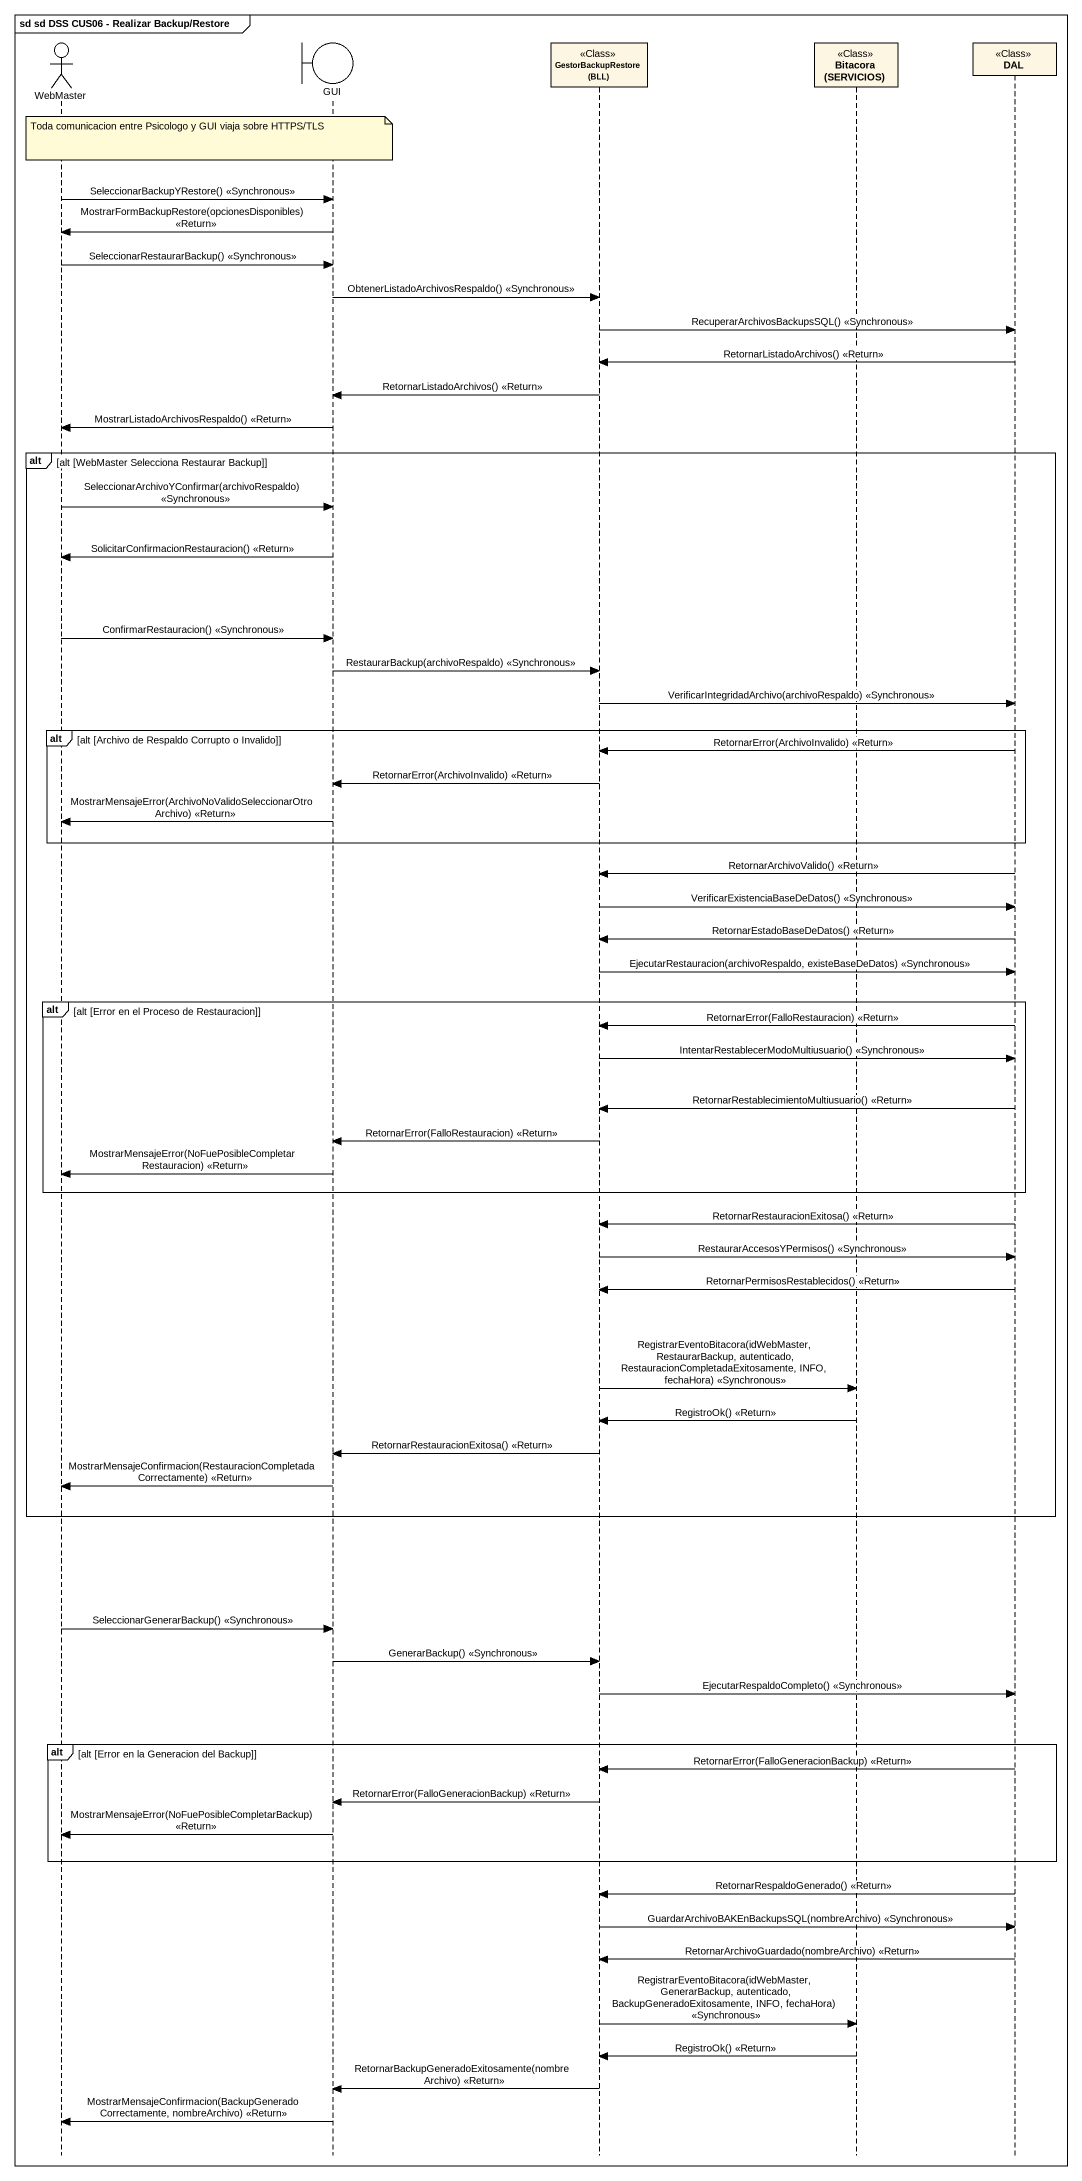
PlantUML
@startuml
mainframe sd sd DSS CUS06 - Realizar Backup/Restore
hide footbox
actor WebMaster
boundary GUI
participant "GestorBackupRestore (BLL)" as GestorBackupRestore_BLL <<Class>>
participant "Bitacora (SERVICIOS)" as Bitacora_SERVICIOS <<Class>>
participant DAL <<Class>>

note over GUI : Toda comunicacion entre Psicologo y GUI viaja sobre HTTPS/TLS
WebMaster -> GUI : SeleccionarBackupYRestore() <<Synchronous>>
GUI -> WebMaster : MostrarFormBackupRestore(opcionesDisponibles) <<Return>>
WebMaster -> GUI : SeleccionarRestaurarBackup() <<Synchronous>>
GUI -> GestorBackupRestore_BLL : ObtenerListadoArchivosRespaldo() <<Synchronous>>
GestorBackupRestore_BLL -> DAL : RecuperarArchivosBackupsSQL() <<Synchronous>>
DAL -> GestorBackupRestore_BLL : RetornarListadoArchivos() <<Return>>
GestorBackupRestore_BLL -> GUI : RetornarListadoArchivos() <<Return>>
GUI -> WebMaster : MostrarListadoArchivosRespaldo() <<Return>>
alt alt [WebMaster Selecciona Restaurar Backup]
  WebMaster -> GUI : SeleccionarArchivoYConfirmar(archivoRespaldo) <<Synchronous>>
  GUI -> WebMaster : SolicitarConfirmacionRestauracion() <<Return>>
  WebMaster -> GUI : ConfirmarRestauracion() <<Synchronous>>
  GUI -> GestorBackupRestore_BLL : RestaurarBackup(archivoRespaldo) <<Synchronous>>
  GestorBackupRestore_BLL -> DAL : VerificarIntegridadArchivo(archivoRespaldo) <<Synchronous>>
  alt alt [Archivo de Respaldo Corrupto o Invalido]
    DAL -> GestorBackupRestore_BLL : RetornarError(ArchivoInvalido) <<Return>>
    GestorBackupRestore_BLL -> GUI : RetornarError(ArchivoInvalido) <<Return>>
    GUI -> WebMaster : MostrarMensajeError(ArchivoNoValidoSeleccionarOtroArchivo) <<Return>>
  end
  DAL -> GestorBackupRestore_BLL : RetornarArchivoValido() <<Return>>
  GestorBackupRestore_BLL -> DAL : VerificarExistenciaBaseDeDatos() <<Synchronous>>
  DAL -> GestorBackupRestore_BLL : RetornarEstadoBaseDeDatos() <<Return>>
  GestorBackupRestore_BLL -> DAL : EjecutarRestauracion(archivoRespaldo, existeBaseDeDatos) <<Synchronous>>
  alt alt [Error en el Proceso de Restauracion]
    DAL -> GestorBackupRestore_BLL : RetornarError(FalloRestauracion) <<Return>>
    GestorBackupRestore_BLL -> DAL : IntentarRestablecerModoMultiusuario() <<Synchronous>>
    DAL -> GestorBackupRestore_BLL : RetornarRestablecimientoMultiusuario() <<Return>>
    GestorBackupRestore_BLL -> GUI : RetornarError(FalloRestauracion) <<Return>>
    GUI -> WebMaster : MostrarMensajeError(NoFuePosibleCompletarRestauracion) <<Return>>
  end
  DAL -> GestorBackupRestore_BLL : RetornarRestauracionExitosa() <<Return>>
  GestorBackupRestore_BLL -> DAL : RestaurarAccesosYPermisos() <<Synchronous>>
  DAL -> GestorBackupRestore_BLL : RetornarPermisosRestablecidos() <<Return>>
  GestorBackupRestore_BLL -> Bitacora_SERVICIOS : RegistrarEventoBitacora(idWebMaster, RestaurarBackup, autenticado, RestauracionCompletadaExitosamente, INFO, fechaHora) <<Synchronous>>
  Bitacora_SERVICIOS -> GestorBackupRestore_BLL : RegistroOk() <<Return>>
  GestorBackupRestore_BLL -> GUI : RetornarRestauracionExitosa() <<Return>>
  GUI -> WebMaster : MostrarMensajeConfirmacion(RestauracionCompletadaCorrectamente) <<Return>>
end
WebMaster -> GUI : SeleccionarGenerarBackup() <<Synchronous>>
GUI -> GestorBackupRestore_BLL : GenerarBackup() <<Synchronous>>
GestorBackupRestore_BLL -> DAL : EjecutarRespaldoCompleto() <<Synchronous>>
alt alt [Error en la Generacion del Backup]
  DAL -> GestorBackupRestore_BLL : RetornarError(FalloGeneracionBackup) <<Return>>
  GestorBackupRestore_BLL -> GUI : RetornarError(FalloGeneracionBackup) <<Return>>
  GUI -> WebMaster : MostrarMensajeError(NoFuePosibleCompletarBackup) <<Return>>
end
DAL -> GestorBackupRestore_BLL : RetornarRespaldoGenerado() <<Return>>
GestorBackupRestore_BLL -> DAL : GuardarArchivoBAKEnBackupsSQL(nombreArchivo) <<Synchronous>>
DAL -> GestorBackupRestore_BLL : RetornarArchivoGuardado(nombreArchivo) <<Return>>
GestorBackupRestore_BLL -> Bitacora_SERVICIOS : RegistrarEventoBitacora(idWebMaster, GenerarBackup, autenticado, BackupGeneradoExitosamente, INFO, fechaHora) <<Synchronous>>
Bitacora_SERVICIOS -> GestorBackupRestore_BLL : RegistroOk() <<Return>>
GestorBackupRestore_BLL -> GUI : RetornarBackupGeneradoExitosamente(nombreArchivo) <<Return>>
GUI -> WebMaster : MostrarMensajeConfirmacion(BackupGeneradoCorrectamente, nombreArchivo) <<Return>>
@enduml
